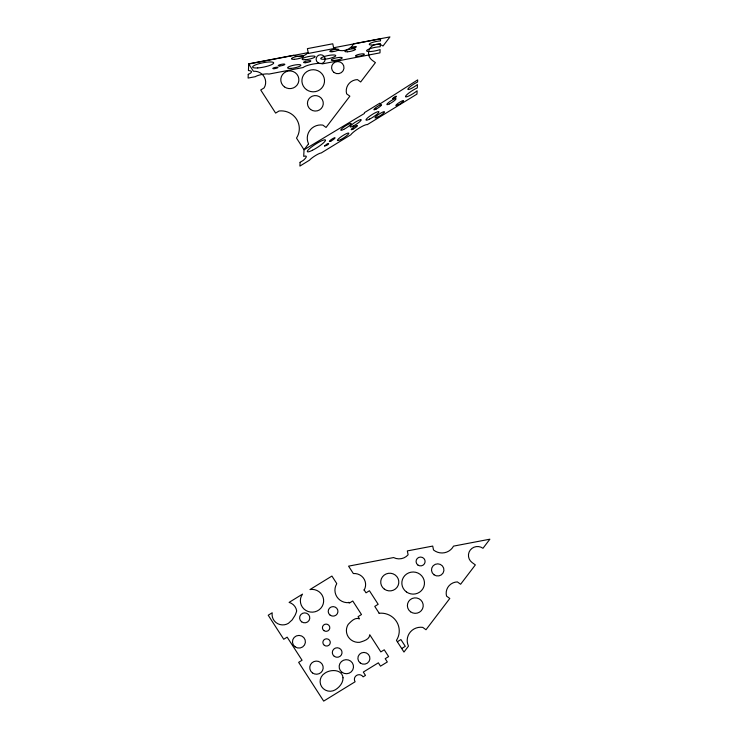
<?xml version="1.0" encoding="UTF-8"?>
<svg xmlns="http://www.w3.org/2000/svg" width="738" height="738" viewBox="0 0 738 738"><rect width="100%" height="100%" fill="white"/><g stroke="black" fill="none" stroke-linecap="round" stroke-linejoin="round"><path stroke-width="1.11" d="M397.505 641.663L400.909 639.56L405.282 646.34L401.869 648.434M364.083 589.846L366.02 592.835L369.424 590.741L378.17 604.293L374.756 606.387L378.991 612.955M336.694 583.463L331.916 576.064L309.978 589.551A11.651 11.384 3 0 1 323.613 601.811A11.651 11.384 3 0 1 307.967 611.442A11.651 11.384 3 0 1 302.534 594.127L289.093 602.393A10.655 10.415 3 0 1 296.685 610.953A27.195 26.577 3 0 1 294.877 615.649L292.156 619.911L288.42 623.315A10.655 10.415 3 0 1 272.211 612.771L268.217 615.224L283.733 639.256L287.156 637.152L302.063 660.252L298.65 662.346L323.678 701.1L355.107 681.774A4.732 4.631 3 0 1 356.583 675.399A4.732 4.631 3 0 1 363.114 676.857L365.476 675.399L363.317 672.069L378.354 662.825L380.504 666.165L387.321 661.968L385.199 658.683L388.612 656.589L384.24 649.809L380.836 651.912L369.738 634.708C369.6 639.578 363.493 641.082 359.701 642.318A12.048 11.771 3 0 1 348.17 624.431C350.974 621.553 355.079 616.894 359.526 618.878L358.087 616.636L361.5 614.542L352.755 600.99L349.351 603.094L348.816 602.263M378.972 613.287A18.109 17.694 3 0 1 396.435 640.372L403.972 652.051L408.483 646.128A13.579 13.275 3 0 1 422.754 627.383L425.992 629.735L449.793 598.472L446.555 596.12A11.596 11.338 3 0 1 457.375 581.904L460.613 584.256L475.346 564.911L472.108 562.55A9.105 8.902 3 0 1 470.235 550.096A9.105 8.902 3 0 1 482.975 548.288L489.894 539.192L453.529 546.129A13.081 12.786 3 0 1 433.501 549.948L432.717 546.074L407.339 550.917L408.114 554.791A11.891 11.623 3 0 1 393.585 557.559L348.567 566.147L353.345 573.546A11.319 11.061 3 0 1 364.074 590.179M348.797 602.642A12.795 12.5 3 0 1 336.676 583.841M343.022 677.798C343.161 682.881 339.489 687.216 335.384 689.772A9.963 9.732 3 0 1 321.639 686.7A9.963 9.732 3 0 1 324.748 673.277C330.347 669.117 342.164 669.062 343.022 677.798M248.263 74.344L248.106 78.062L255.32 76.687A7.528 1.531 -11.4 0 1 262.147 74.427A7.528 1.531 -11.4 0 1 268.9 74.086L303.207 67.527A10.037 2.039 -11.4 0 1 312.847 64.095A10.037 2.039 -11.4 0 1 322.349 63.874L379.969 52.859L380.107 49.566A8.561 1.744 -11.4 0 1 368.732 51.559A8.561 1.744 -11.4 0 1 368.834 49.123A8.561 1.744 -11.4 0 1 380.227 46.762L380.374 43.431A7.288 1.485 -11.4 0 1 370.965 44.99A7.288 1.485 -11.4 0 1 371.057 42.97A7.288 1.485 -11.4 0 1 380.476 40.922L380.568 38.8L333.641 47.767L333.613 48.616L308.226 53.468L308.263 52.619L248.706 64.003L248.429 70.544A14.465 2.943 -11.4 0 1 248.263 74.344M300.098 162.323L299.905 166.078L309.536 160.164A7.528 1.301 -32.8 0 1 315.43 155.598A7.528 1.301 -32.8 0 1 321.233 152.969L350.808 134.786A10.037 1.744 -32.8 0 1 359.138 128.089A10.037 1.744 -32.8 0 1 367.303 124.639L416.961 94.104L417.136 90.783A8.561 1.485 -32.8 0 1 407.33 96.623A8.561 1.485 -32.8 0 1 407.459 94.16A8.561 1.485 -32.8 0 1 417.274 87.942L417.45 84.575A7.288 1.264 -32.8 0 1 409.341 89.316A7.288 1.264 -32.8 0 1 409.452 87.268A7.288 1.264 -32.8 0 1 417.579 82.038L417.68 79.888L379.719 104.058L379.766 103.2L364.424 112.637L364.378 113.486L304.038 149.768L303.705 156.382A14.465 2.509 -32.8 0 1 303.512 160.22L300.098 162.323M324.637 145.986C330.163 144.888 329.886 140.82 324.637 145.986M392.551 98.634C397.828 97.545 397.561 93.735 392.551 98.634M308.549 143.836L304.038 149.768L296.501 138.08A18.109 17.694 3 0 0 279.038 110.995L275.625 113.089L260.726 89.99L264.13 87.896A11.319 11.061 3 0 0 253.411 71.263L248.632 63.855L293.65 55.267A11.891 11.623 3 0 0 308.18 52.499L307.395 48.634L332.783 43.791L333.567 47.656A13.081 12.786 3 0 0 353.594 43.837L389.959 36.9L383.031 45.996A9.105 8.902 3 0 0 370.291 47.804A9.105 8.902 3 0 0 372.173 60.258L375.411 62.619L360.679 81.973L357.441 79.612A11.596 11.338 3 0 0 346.62 93.827L349.858 96.18L326.058 127.453L322.82 125.091A13.579 13.275 3 0 0 308.549 143.836M317.94 62.73A4.529 4.428 3 0 0 325.144 59.723A4.529 4.428 3 0 0 318.871 55.119A4.529 4.428 3 0 0 317.94 62.73M284.407 86.844A9.05 8.847 3 0 0 298.816 80.848A9.05 8.847 3 0 0 286.261 71.632A9.05 8.847 3 0 0 284.407 86.844M310.624 109.51A7.924 7.74 3 0 0 323.235 104.252A7.924 7.74 3 0 0 312.248 96.198A7.924 7.74 3 0 0 310.624 109.51M334.056 72.49A6.227 6.079 3 0 0 343.963 68.357A6.227 6.079 3 0 0 335.329 62.029A6.227 6.079 3 0 0 334.056 72.49M306.436 89.612A11.319 11.061 3 0 0 324.452 82.112A11.319 11.061 3 0 0 308.761 70.599A11.319 11.061 3 0 0 306.436 89.612M333.963 60.488A5.609 1.144 -11.4 0 0 342.266 57.896A5.609 1.144 -11.4 0 0 334.056 58.45A5.609 1.144 -11.4 0 0 333.963 60.488M331.971 51.715A4.576 0.932 -11.4 0 0 338.742 49.594A4.576 0.932 -11.4 0 0 332.045 50.055A4.576 0.932 -11.4 0 0 331.971 51.715M305.366 62.702A3.69 0.747 -11.4 0 0 310.827 60.996A3.69 0.747 -11.4 0 0 305.431 61.365A3.69 0.747 -11.4 0 0 305.366 62.702M274.029 68.689A2.657 0.544 -11.4 0 0 277.958 67.462A2.657 0.544 -11.4 0 0 274.066 67.73A2.657 0.544 -11.4 0 0 274.029 68.689M357.616 56.356A4.576 0.932 -11.4 0 0 364.387 54.243A4.576 0.932 -11.4 0 0 357.69 54.704A4.576 0.932 -11.4 0 0 357.616 56.356M279.813 65.94A3.395 0.692 -11.4 0 0 284.84 64.372A3.395 0.692 -11.4 0 0 279.868 64.713A3.395 0.692 -11.4 0 0 279.813 65.94M290.837 68.394A6.79 1.384 -11.4 0 0 300.883 65.248A6.79 1.384 -11.4 0 0 290.947 65.931A6.79 1.384 -11.4 0 0 290.837 68.394M294.388 59.308A6.199 1.264 -11.4 0 0 303.558 56.448A6.199 1.264 -11.4 0 0 294.48 57.066A6.199 1.264 -11.4 0 0 294.388 59.308M257.756 67.933A10.775 2.196 -11.4 0 0 273.697 62.951A10.775 2.196 -11.4 0 0 257.931 64.031A10.775 2.196 -11.4 0 0 257.756 67.933M305.357 59.713A6.642 1.347 -11.4 0 0 315.181 56.642A6.642 1.347 -11.4 0 0 305.458 57.306A6.642 1.347 -11.4 0 0 305.357 59.713M347.478 51.78A5.461 1.107 -11.4 0 0 355.559 49.261A5.461 1.107 -11.4 0 0 347.561 49.806A5.461 1.107 -11.4 0 0 347.478 51.78M352.672 47.97A2.509 0.507 -11.4 0 0 356.38 46.808A2.509 0.507 -11.4 0 0 352.709 47.057A2.509 0.507 -11.4 0 0 352.672 47.97M324.397 59.224A7.675 1.559 -11.4 0 0 335.753 55.673A7.675 1.559 -11.4 0 0 324.517 56.448A7.675 1.559 -11.4 0 0 324.397 59.224M369.646 119.058A7.675 1.328 -32.8 0 0 378.917 111.789A7.675 1.328 -32.8 0 0 368.779 116.881A7.675 1.328 -32.8 0 0 369.646 119.058M389.433 103.883A5.461 0.95 -32.8 0 0 396.029 98.707A5.461 0.95 -32.8 0 0 388.815 102.333A5.461 0.95 -32.8 0 0 389.433 103.883M353.207 126.041A6.642 1.153 -32.8 0 0 361.233 119.75A6.642 1.153 -32.8 0 0 352.46 124.159A6.642 1.153 -32.8 0 0 353.207 126.041M312.478 150.248A10.775 1.863 -32.8 0 0 325.495 140.045A10.775 1.863 -32.8 0 0 311.261 147.194A10.775 1.863 -32.8 0 0 312.478 150.248M343.76 129.381A6.199 1.07 -32.8 0 0 351.251 123.504A6.199 1.07 -32.8 0 0 343.059 127.619A6.199 1.07 -32.8 0 0 343.76 129.381M340.624 139.62A6.79 1.181 -32.8 0 0 348.825 133.191A6.79 1.181 -32.8 0 0 339.858 137.692A6.79 1.181 -32.8 0 0 340.624 139.62M330.965 141.023A3.395 0.59 -32.8 0 0 335.061 137.812A3.395 0.59 -32.8 0 0 330.578 140.063A3.395 0.59 -32.8 0 0 330.965 141.023M398.022 105.036A4.576 0.793 -32.8 0 0 403.548 100.7A4.576 0.793 -32.8 0 0 397.505 103.735A4.576 0.793 -32.8 0 0 398.022 105.036M352.985 129.113A3.69 0.637 -32.8 0 0 357.441 125.617A3.69 0.637 -32.8 0 0 352.561 128.061A3.69 0.637 -32.8 0 0 352.985 129.113M376.057 109.104A4.576 0.793 -32.8 0 0 381.583 104.768A4.576 0.793 -32.8 0 0 375.541 107.803A4.576 0.793 -32.8 0 0 376.057 109.104M377.708 117.139A5.609 0.969 -32.8 0 0 384.489 111.825A5.609 0.969 -32.8 0 0 377.081 115.543A5.609 0.969 -32.8 0 0 377.708 117.139M406.38 591.904A11.319 11.061 3 0 0 424.396 584.395A11.319 11.061 3 0 0 408.695 572.882A11.319 11.061 3 0 0 406.38 591.904M433.99 574.773A6.227 6.079 3 0 0 443.898 570.649A6.227 6.079 3 0 0 435.263 564.321A6.227 6.079 3 0 0 433.99 574.773M410.559 611.793A7.924 7.74 3 0 0 423.169 606.544A7.924 7.74 3 0 0 412.182 598.481A7.924 7.74 3 0 0 410.559 611.793M384.341 589.136A9.05 8.847 3 0 0 398.751 583.131A9.05 8.847 3 0 0 386.205 573.924A9.05 8.847 3 0 0 384.341 589.136M417.874 565.013A4.529 4.428 3 0 0 425.079 562.015A4.529 4.428 3 0 0 418.806 557.411A4.529 4.428 3 0 0 417.874 565.013M312.442 672.908A6.716 6.568 3 0 0 323.143 668.453A6.716 6.568 3 0 0 313.825 661.617A6.716 6.568 3 0 0 312.442 672.908M295.052 646.811A6.485 6.338 3 0 0 305.375 642.512A6.485 6.338 3 0 0 296.381 635.916A6.485 6.338 3 0 0 295.052 646.811M330.163 615.178A4.862 4.751 3 0 0 337.912 611.959A4.862 4.751 3 0 0 331.159 607.005A4.862 4.751 3 0 0 330.163 615.178M342.026 672.318A7.177 7.02 3 0 0 353.456 667.549A7.177 7.02 3 0 0 343.502 660.242A7.177 7.02 3 0 0 342.026 672.318M334.259 656.313A4.862 4.751 3 0 0 342.008 653.093A4.862 4.751 3 0 0 335.264 648.139A4.862 4.751 3 0 0 334.259 656.313M323.89 630.612A3.708 3.625 3 0 0 329.785 628.158A3.708 3.625 3 0 0 324.646 624.385A3.708 3.625 3 0 0 323.89 630.612M360.282 663.019A6.024 5.886 3 0 0 369.876 659.025A6.024 5.886 3 0 0 361.519 652.899A6.024 5.886 3 0 0 360.282 663.019M324.351 645.326A3.708 3.625 3 0 0 330.255 642.872A3.708 3.625 3 0 0 325.107 639.099A3.708 3.625 3 0 0 324.351 645.326M301.648 621.83A5.092 4.982 3 0 0 309.757 618.453A5.092 4.982 3 0 0 302.691 613.269A5.092 4.982 3 0 0 301.648 621.83"/></g></svg>
